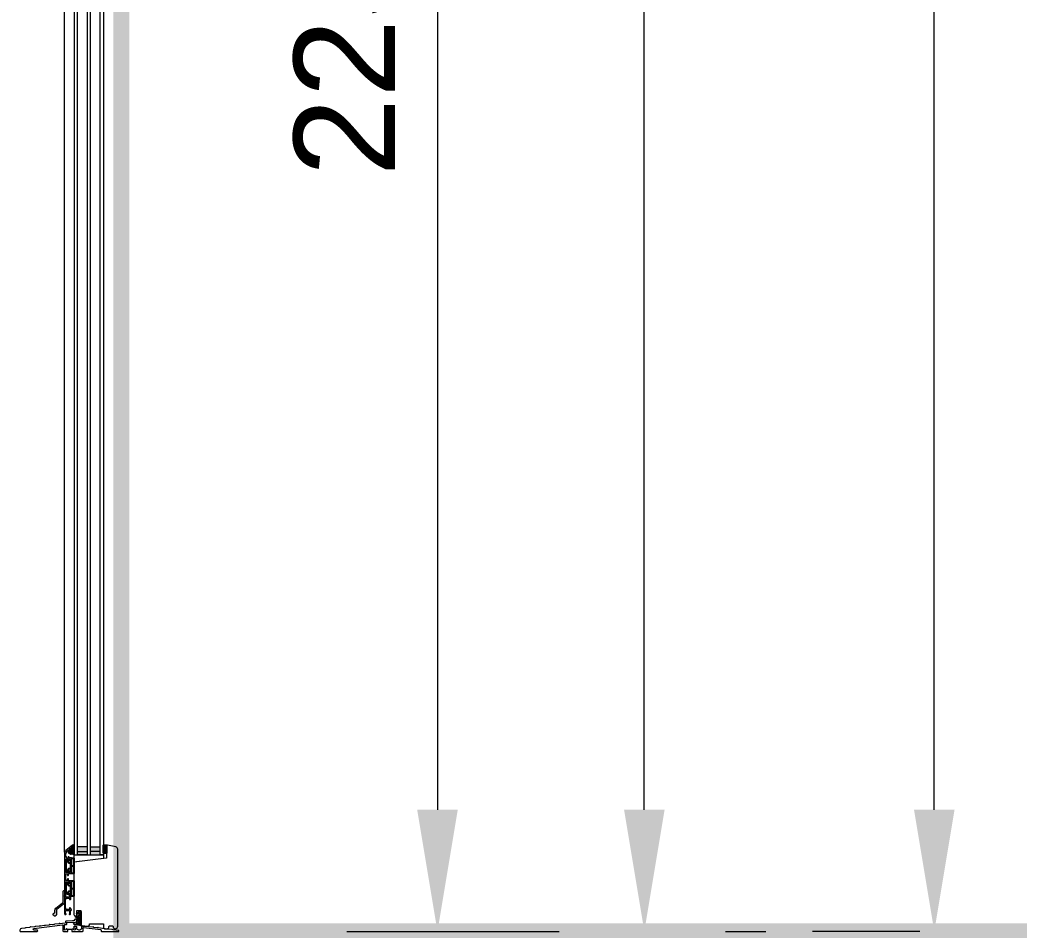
# Model space of a CAD drawing. Header units: inches. Extents: x -48459 to 205009, y 10398 to 54474.
# Drawn here: x 88844 to 90076, y 47976 to 49098 of the extents above; entities that cross this region are included whole.
import ezdxf

# ---------------------------------------------------------------- set-up
doc = ezdxf.new("R2010")
doc.units = ezdxf.units.IN
doc.header["$MEASUREMENT"] = 0
for name, color, linetype in [('10-095_Xref_Sections$0$1', 7, 'Continuous'), ('10-095_Xref_Sections$0$SKR', 6, 'Continuous'), ('AR-backround', 9, 'Continuous'), ('AR-PROJECT-DIMS', 8, 'Continuous'), ('QSS EXIST WINDOW', 8, 'Continuous')]:
    doc.layers.add(name, color=color, linetype=linetype)
doc.layers.add('AIRTIGHTNESS-LINE', color=7, linetype='Continuous', true_color=0x3239f5)
doc.styles.add('MS_1.50_2.5mm', font='arial.ttf', dxfattribs={"height": 125})
doc.dimstyles.new('MS_1.50_2.5mm', dxfattribs={"dimtxt": 125, "dimasz": 150, "dimexe": 150, "dimexo": 100, "dimgap": 50, "dimtad": 1, "dimtoh": 1, "dimdec": 0, "dimdsep": 46, "dimtxsty": 'MS_1.50_2.5mm', "dimcen": 150, "dimclre": 256, "dimclrt": 4, "dimadec": 0, "dimazin": 0, "dimtfac": 1, "dimtdec": 0, "dimtix": 1, "dimtmove": 2, "dimatfit": 2, "dimfxl": 1, "dimlwd": 18, "dimlwe": 18, "dimarcsym": 0})

# ---------------------------------------------------------------- blocks, each defined once
blk = doc.blocks.new('*D214')
at = {"layer": 'AR-PROJECT-DIMS', "lineweight": 18, "transparency": 16777216}
for p, q in [((89714.3, 50674.2), (89764.3, 50674.2)), ((89714.3, 47974.2), (89764.3, 47974.2))]:
    blk.add_line(p, q, dxfattribs=at)
at = {"layer": 'AR-PROJECT-DIMS', "color": 0, "lineweight": 18, "transparency": 16777216}
blk.add_line((89614.3, 48124.2), (89614.3, 50524.2), dxfattribs=at)
at = {"layer": 'AR-PROJECT-DIMS', "color": 0, "transparency": 16777216}
for points in [[(89589.3, 50524.2), (89639.3, 50524.2), (89614.3, 50674.2)], [(89589.3, 48124.2), (89639.3, 48124.2), (89614.3, 47974.2)]]:
    blk.add_solid(points, dxfattribs=at)
at = {"layer": 'Defpoints', "color": 0, "transparency": 16777216}
for p in [(89614.3, 50674.2), (89614.3, 50674.2), (89614.3, 47974.2)]:
    blk.add_point(p, dxfattribs=at)
at = {"layer": 'AR-PROJECT-DIMS', "color": 4, "transparency": 16777216, "insert": (89500.4, 49324.2), "char_height": 125, "attachment_point": 5, "rotation": 90, "style": 'MS_1.50_2.5mm'}
blk.add_mtext('2700', dxfattribs=at)
blk = doc.blocks.new('*D215')
at = {"layer": 'AR-PROJECT-DIMS', "lineweight": 18, "transparency": 16777216}
for p, q in [((89953.9, 51049.2), (89821.9, 51049.2)), ((89953.9, 47974.2), (89821.9, 47974.2))]:
    blk.add_line(p, q, dxfattribs=at)
at = {"layer": 'AR-PROJECT-DIMS', "color": 0, "lineweight": 18, "transparency": 16777216}
blk.add_line((89971.9, 48124.2), (89971.9, 50899.2), dxfattribs=at)
at = {"layer": 'AR-PROJECT-DIMS', "color": 0, "transparency": 16777216}
for points in [[(89946.9, 50899.2), (89996.9, 50899.2), (89971.9, 51049.2)], [(89946.9, 48124.2), (89996.9, 48124.2), (89971.9, 47974.2)]]:
    blk.add_solid(points, dxfattribs=at)
at = {"layer": 'Defpoints', "color": 0, "transparency": 16777216}
for p in [(89971.9, 51049.2), (90053.9, 51049.2), (90053.9, 47974.2)]:
    blk.add_point(p, dxfattribs=at)
at = {"layer": 'AR-PROJECT-DIMS', "color": 4, "transparency": 16777216, "insert": (89858, 49511.7), "char_height": 125, "attachment_point": 5, "rotation": 90, "style": 'MS_1.50_2.5mm'}
blk.add_mtext('3075', dxfattribs=at)
blk = doc.blocks.new('*D216')
at = {"layer": 'AR-PROJECT-DIMS', "lineweight": 18, "transparency": 16777216}
for p, q in [((89247.6, 50224.2), (89509.2, 50224.2)), ((89247.6, 47974.2), (89509.2, 47974.2))]:
    blk.add_line(p, q, dxfattribs=at)
at = {"layer": 'AR-PROJECT-DIMS', "color": 0, "lineweight": 18, "transparency": 16777216}
blk.add_line((89359.2, 50074.2), (89359.2, 48124.2), dxfattribs=at)
at = {"layer": 'AR-PROJECT-DIMS', "color": 0, "transparency": 16777216}
for points in [[(89334.2, 50074.2), (89384.2, 50074.2), (89359.2, 50224.2)], [(89334.2, 48124.2), (89384.2, 48124.2), (89359.2, 47974.2)]]:
    blk.add_solid(points, dxfattribs=at)
at = {"layer": 'Defpoints', "color": 0, "transparency": 16777216}
for p in [(89147.6, 50224.2), (89147.6, 47974.2), (89359.2, 47974.2)]:
    blk.add_point(p, dxfattribs=at)
at = {"layer": 'AR-PROJECT-DIMS', "color": 4, "transparency": 16777216, "insert": (89245.4, 49099.2), "char_height": 125, "attachment_point": 5, "rotation": 90, "style": 'MS_1.50_2.5mm'}
blk.add_mtext('2250', dxfattribs=at)
blk = doc.blocks.new('10-095_Xref_Sections$0$3719')
at = {"layer": '10-095_Xref_Sections$0$1'}
blk.add_line((0, 3), (0, 0), dxfattribs=at)
blk.add_lwpolyline([(-9.4, 3), (-9.4, 0), (9.4, 0), (9.4, 3)], close=True, dxfattribs=at)
blk.add_lwpolyline([(4.3, 3.9, -0.414214), (3.7, 4.4), (3.7, 6.4, -0.43286), (5.1, 7.7, -0.228005), (5.7, 7.4), (6.2, 6.7, -0.180307), (6.5, 5.3, 0.612104), (6.8, 5.2), (7.9, 5.7, 0.388879), (7.9, 6), (6.6, 8.9, 0.291473), (5.2, 9.8), (-5.2, 9.8, 0.291473), (-6.6, 8.9), (-7.9, 6, 0.388879), (-7.9, 5.7), (-6.8, 5.2, 0.612104), (-6.5, 5.3, -0.180307), (-6.2, 6.7), (-5.7, 7.4, -0.228005), (-5.1, 7.7, -0.43286), (-3.8, 6.4), (-3.8, 4.4, -0.414214), (-4.3, 3.9)], format="xyb", dxfattribs=at)
blk.add_lwpolyline([(7, 3), (6.8, 3.9), (-6.8, 3.9), (-7, 3)], dxfattribs=at)
blk = doc.blocks.new('10-095_Xref_Sections$0$0-7015')
at = {"layer": '10-095_Xref_Sections$0$SKR'}
blk.add_hatch(color=8, dxfattribs=at).paths.add_polyline_path([(4, 0), (4, 10), (0, 10), (0, 0)])
at = {"layer": '10-095_Xref_Sections$0$1'}
blk.add_lwpolyline([(4, 0), (4, 10), (0, 10), (0, 0)], close=True, dxfattribs=at)
blk = doc.blocks.new('10-095_Xref_Sections$0$0-8577')
at = {"layer": '10-095_Xref_Sections$0$SKR'}
h = blk.add_hatch(color=8, dxfattribs=at)
h.paths.add_polyline_path([(6.3, 5.4, 0.414214), (5.3, 6.4), (4.9, 6.4, 0.207979), (4.6, 6.3), (2.7, 3.9, -0.070255), (2.6, 3.9), (1.4, 3.1, 0.8435), (1.5, 2.7), (2.6, 3, 0.162392), (4.3, 4.2, -0.776926), (4.7, 4.1), (4.5, 1.4, -0.417663), (2.9, 0), (0, 0), (0, -0.1, 0.395204), (0.9, -1.1), (4.5, -1.1, -0.381979), (4.8, -1.4), (4.8, -3), (5.1, -9.7), (5.1, -9.7), (6.3, -10.3)])
h.paths.add_polyline_path([(3.8, -3.7, -0.071654), (4.8, -3), (4.8, -1.4, 0.377233), (4.5, -1.1), (0.9, -1.1, -0.395894), (0, -0.1), (0, 0), (-0.1, 0, 0.420356), (-0.2, -0.1, 0.387893), (0.9, -1.3), (3.9, -1.3, -0.711832), (4, -1.8, 0.06126), (2.8, -2.8, 0.086059), (1.9, -4.1, 0.248856), (2, -5.6, -0.835559), (1.9, -5.6, 0.60246), (1.3, -5.9), (1.3, -9.2, 0.188277), (1.6, -9.8), (2.1, -10.5, 0.197383), (2.8, -10.8), (3.2, -10.8, -0.050447), (3.3, -10.8), (6.2, -11.6, 0.622259), (6.5, -11.3, -0.102153), (6.3, -10.5), (6.3, -10.3), (5.1, -9.7), (3.2, -9.6, -0.550436), (3, -9.3, 0.211771), (3.5, -5.5, -0.112486), (3.5, -4.2, -0.163583)])
at = {"layer": '10-095_Xref_Sections$0$1'}
for points in [[(3, -9.3, 0.550436), (3.2, -9.6), (5.1, -9.7), (6.3, -10.3), (6.3, -10.5, 0.102153), (6.5, -11.3, -0.622259), (6.2, -11.6), (3.3, -10.8, 0.050447), (3.2, -10.8), (2.8, -10.8, -0.197383), (2.1, -10.5), (1.6, -9.8, -0.188277), (1.3, -9.2), (1.3, -5.9, -0.60246), (1.9, -5.6, 0.835559), (2, -5.6, -0.248856), (1.9, -4.1, -0.086059), (2.8, -2.8, -0.06126), (4, -1.8, 0.711832), (3.9, -1.3), (0.9, -1.3, -0.387893), (-0.2, -0.1, -0.420356), (-0.1, 0), (0, 0), (0, -0.1, 0.395204), (0.9, -1.1), (4.5, -1.1, -0.381979), (4.8, -1.4), (4.8, -3, 0.071654), (3.8, -3.7, 0.163583), (3.5, -4.2, 0.112486), (3.5, -5.5, -0.211771)], [(6.3, 5.4), (6.3, -10.3), (5.1, -9.7), (5.1, -9.7), (4.8, -1.4, 0.381979), (4.5, -1.1), (0.9, -1.1, -0.395204), (0, -0.1), (0, 0), (2.9, 0, 0.417663), (4.5, 1.4), (4.7, 4.1, 0.773489), (4.3, 4.2, -0.162392), (2.6, 3), (1.5, 2.7, -0.8435), (1.4, 3.1), (2.6, 3.9, 0.070255), (2.7, 3.9), (4.6, 6.3, -0.207979), (4.9, 6.4), (5.3, 6.4, -0.414214)]]:
    blk.add_lwpolyline(points, format="xyb", close=True, dxfattribs=at)
blk = doc.blocks.new('10-095_Xref_Sections$0$0-9494')
at = {"layer": '10-095_Xref_Sections$0$SKR'}
h = blk.add_hatch(color=8, dxfattribs=at)
h.paths.add_polyline_path([(2.9, 2.7), (2.4, 2.7, -0.414214), (1.4, 3.7), (1.4, 7.7, -0.414214), (2.4, 8.7), (3, 8.7), (3, 9.2, 0.001268), (3, 9.2, 0.233167), (2.8, 9.6), (2.1, 10.2, 0.113307), (1.8, 10.3, -0.363964), (1, 11.4), (1, 11.5, 1), (0, 11.5), (0, 10.3, 0.15865), (0.2, 9.7), (0.8, 8.8, -0.181533), (0.9, 8.6), (0.9, 7), (0.8, 8.4, 1.490394), (0, 8.5), (0.6, 5.6, -0.224772), (0.8, 5.3), (0.8, 4.3, -0.02049), (0.5, 3.6), (0, 0.8, 1.097571), (0.8, 0.7), (1, 1.6, -0.606269), (1.5, 2.2), (2.7, 1.6, 0.757758), (3, 1.9)])
h.paths.add_polyline_path([(5.9, 3.8, 0.256885), (6, 4), (6, 5), (6.2, 5, 0.265117), (6.2, 5.6), (6, 5.6), (6, 6.5, 0.256885), (5.9, 6.7), (4.5, 7.6, 0.591235), (4.1, 7.4), (4.1, 7.2), (3.2, 7.3, -0.338897), (3, 7.6), (3, 8.7), (2.4, 8.7, 0.414214), (1.4, 7.7), (1.4, 3.7, 0.414214), (2.4, 2.7), (2.9, 2.7), (2.9, 3, -0.414214), (3.2, 3.3), (4.1, 3.4), (4.1, 3.1, 0.591235), (4.5, 2.9)])
h.paths.add_polyline_path([(3.1, 4.6), (3.1, 6, -0.414214), (3.4, 6.3), (4.7, 6.3, -0.351472), (5.1, 6), (5.1, 4.6, -0.351472), (4.7, 4.3), (3.4, 4.3, -0.414214)], flags=16)
h.paths.add_polyline_path([(2, 7.1, -1), (2.4, 7.1, -1)], flags=16)
at = {"layer": '10-095_Xref_Sections$0$1'}
for points in [[(1, 11.4, 0.363964), (1.8, 10.3, -0.113307), (2.1, 10.2), (2.8, 9.6, -0.233167), (3, 9.2, -0.001268), (3, 9.2), (3, 8.7), (2.4, 8.7, 0.414214), (1.4, 7.7), (1.4, 3.7, 0.414214), (2.4, 2.7), (2.9, 2.7), (3, 1.9, -0.757758), (2.7, 1.6), (1.5, 2.2, 0.606269), (1, 1.6), (0.8, 0.7, -1.097571), (0, 0.8), (0.5, 3.6, 0.02049), (0.8, 4.3), (0.8, 5.3, 0.224772), (0.6, 5.6), (0, 8.5, -1.490394), (0.8, 8.4), (0.9, 7), (0.9, 8.6, 0.181533), (0.8, 8.8), (0.2, 9.7, -0.15865), (0, 10.3), (0, 11.5, -1), (1, 11.5)], [(4.1, 7.2), (4.1, 7.4, -0.591235), (4.5, 7.6), (5.9, 6.7, -0.256885), (6, 6.5), (6, 5.6), (6.2, 5.6, -0.265117), (6.2, 5), (6, 5), (6, 4, -0.256885), (5.9, 3.8), (4.5, 2.9, -0.591235), (4.1, 3.1), (4.1, 3.4), (3.2, 3.3, 0.414214), (2.9, 3), (2.9, 2.7), (2.4, 2.7, -0.414214), (1.4, 3.7), (1.4, 7.7, -0.414214), (2.4, 8.7), (3, 8.7), (3, 7.6, 0.338897), (3.2, 7.3)], [(3.4, 4.3, -0.414214), (3.1, 4.6), (3.1, 6, -0.414214), (3.4, 6.3), (4.7, 6.3, -0.351472), (5.1, 6), (5.1, 4.6, -0.351472), (4.7, 4.3)]]:
    blk.add_lwpolyline(points, format="xyb", close=True, dxfattribs=at)
blk.add_circle((2.2, 7.1), 0.201, dxfattribs=at)
blk = doc.blocks.new('A$C6A5B150D')
at = {"layer": 'QSS EXIST WINDOW', "lineweight": 13}
for points in [[(17.3, 4.1), (52.4, 8.4, -0.450467), (53, 7.9), (53, 0.9, 0.414214), (53.5, 0.4), (58.8, 0.4, 0.414214), (59, 0.6, -0.414214), (59.2, 0.8), (59.2, 2.8), (58.4, 2.8, -0.414214), (58.2, 3), (58.2, 3.2, 1), (56.8, 3.2), (56.8, 2.8, -1), (54.8, 2.8), (54.8, 8.1, -0.378866), (55.4, 8.8), (57.2, 9, 0.378866), (57.8, 9.7), (57.8, 11.4, -0.267949), (58.1, 11.9), (65.4, 11.4, -0.131652), (65.6, 11.5), (67.5, 11.5, -0.414214), (68.2, 10.8), (68.2, 11.4, -0.414214), (67.5, 10.7), (66.9, 10.7, 1), (66.9, 8.9), (69.3, 8.9, 0.414214), (70, 9.6), (70, 14.3, 0.414214), (69, 15.3), (68, 15.3, 0.414214), (67, 14.3), (67, 13.8, -0.414214), (66.5, 13.3), (65.2, 13.3, 0.131652), (64.8, 13.2), (56.4, 13, 0.267949), (56, 12.3), (56, 11.1, -0.378866), (55.6, 10.6), (49.2, 9.8, -0.198912), (49, 9.9), (48.6, 10.2, 0.414214), (48.3, 10.1), (48, 9.7, -0.198912), (47.9, 9.6), (43.2, 9.1, -0.198912), (43.1, 9.1), (42.7, 9.5, 0.414214), (42.4, 9.4), (42.1, 9, -0.198912), (41.9, 8.9), (37.3, 8.3, -0.198912), (37.1, 8.4), (36.7, 8.7, 0.414214), (36.4, 8.7), (36.1, 8.3, -0.198912), (36, 8.2), (31.3, 7.6, -0.198912), (31.2, 7.7), (30.8, 8, 0.414214), (30.5, 8), (30.1, 7.5, -0.198912), (30, 7.5), (25.4, 6.9, -0.198912), (25.2, 6.9), (24.8, 7.3, 0.414214), (24.5, 7.2), (24.2, 6.8, -0.198912), (24.1, 6.7), (19.4, 6.2, -0.198912), (19.3, 6.2), (18.8, 6.5, 0.414214), (18.6, 6.5), (18.2, 6.1, -0.198912), (18.1, 6), (13.5, 5.4, -0.198912), (13.3, 5.5), (12.9, 5.8, 0.414214), (12.6, 5.8), (12.3, 5.3, -0.198912), (12.1, 5.3), (7.5, 4.7, -0.198912), (7.4, 4.7), (6.9, 5.1, 0.414214), (6.7, 5), (6.3, 4.6, -0.198912), (6.2, 4.5), (1.8, 4, 0.378866), (0, 2), (0, 0.6, 0.414214), (0.2, 0.4), (21.3, 0.4, 1), (21.3, 1.9), (17.4, 1.9, -0.940706)], [(59.2, 2.8), (58.4, 2.8, -0.414214), (58.2, 3), (58.2, 3.2, 1), (56.8, 3.2), (56.8, 2.8, -1), (54.8, 2.8), (54.8, 8.1, -0.378866), (55.4, 8.8), (57.2, 9, 0.378866), (57.8, 9.7), (57.8, 11.4, -0.267949), (58.1, 11.9), (65.4, 11.4, -0.131652), (65.6, 11.5), (67.5, 11.5, -0.414214), (68.2, 10.8), (68.2, 11.4, -0.414214), (67.5, 10.7), (66.9, 10.7, 1), (66.9, 8.9), (69.3, 8.9, 0.50374), (69.3, 6.4), (66.9, 6.4, 1), (66.9, 4.6), (67.7, 4.6, -0.414214), (68.2, 4.1), (68.2, 2.8, -1), (66.2, 2.8), (66.2, 3.2, 1), (64.8, 3.2), (64.8, 3, -0.414214), (64.6, 2.8), (63.8, 2.8)], [(76.8, 7.1, 0.450467), (76, 6.4), (76, 5.9, -0.94614), (70, 3.9), (70, 5.7, 0.414214), (69.3, 6.4), (66.9, 6.4, 1), (66.9, 4.6), (67.7, 4.6, -0.414214), (68.2, 4.1), (68.2, 2.8, -1), (66.2, 2.8), (66.2, 3.2, 1), (64.8, 3.2), (64.8, 3, -0.414214), (64.6, 2.8), (63.8, 2.8), (63.8, 0.8, -0.414214), (64, 0.6, 0.414214), (64.2, 0.4), (77.3, 0.4, 0.414214), (77.8, 0.9), (77.8, 4.6, -0.450467), (78.4, 5.1), (99.6, 2.5, -0.378866), (100, 2), (100, 0.9, 0.414214), (100.5, 0.4), (121.7, 0.4, 0.414214), (122, 0.7), (122, 1.3, 0.378866), (121.8, 1.5), (114.8, 2.4, -0.198912), (114.7, 2.5), (114.3, 2.9, 0.414214), (114.1, 2.9), (113.6, 2.6, -0.198912), (113.5, 2.6), (108.8, 3.1, -0.198912), (108.7, 3.2), (108.4, 3.6, 0.414214), (108.1, 3.7), (107.7, 3.3, -0.198912), (107.5, 3.3), (102.9, 3.9, -0.198912), (102.8, 3.9), (102.4, 4.4, 0.414214), (102.1, 4.4), (101.7, 4.1, -0.198912), (101.6, 4), (96.9, 4.6, -0.198912), (96.8, 4.7), (96.5, 5.1, 0.414214), (96.2, 5.1), (95.8, 4.8, -0.198912), (95.6, 4.8), (91, 5.3, -0.198912), (90.8, 5.4), (90.5, 5.8, 0.414214), (90.2, 5.9), (89.8, 5.5, -0.198912), (89.7, 5.5), (85, 6.1, -0.198912), (84.9, 6.1), (84.6, 6.6, 0.414214), (84.3, 6.6), (83.9, 6.3, -0.198912), (83.7, 6.2), (76.8, 7.1)]]:
    blk.add_lwpolyline(points, format="xyb", close=True, dxfattribs=at)

msp = doc.modelspace()

# ---------------------------------------------------------------- hatches: boundary and pattern name
at = {"layer": 'AIRTIGHTNESS-LINE'}
h = msp.add_hatch(color=256, dxfattribs=at)
h.dxf.hatch_style = 1
h.paths.add_polyline_path([(90979.4, 50234.2), (90739.3, 50234.2), (90739.3, 51059.2), (89199.4, 51059.2), (89199.4, 50234.2), (88959.3, 50234.2), (88959.3, 47964.2), (90979.4, 47964.2)])
h.paths.add_polyline_path([(89219.4, 50214.2), (89219.4, 51039.2), (90719.3, 51039.2), (90719.3, 50214.2), (90959.4, 50214.2), (90959.4, 47984.2), (88979.3, 47984.2), (88979.3, 50214.2)], flags=16)
at = {"layer": 'QSS EXIST WINDOW', "lineweight": 13}
for points in [[(88906, 47995, 0.414214), (88906.7, 47995.7), (88906.7, 47996.3, 0.490362), (88906.4, 47996.5), (88906.6, 47996.8, 0.689457), (88906.4, 47997.1), (88906.6, 47997.5, 0.689457), (88906.4, 47997.8), (88906.6, 47998.1, 0.689457), (88906.4, 47998.4), (88906.6, 47998.7, 0.6894), (88906.4, 47999), (88906.4, 47999.6, -0.414214), (88906.9, 48000.1), (88907.3, 48000.1, 1.064712), (88907.2, 48001.3, -0.451416), (88907, 48001.5), (88907, 48002.1, 0.414214), (88906, 48003.1), (88905.8, 48003.1, 0.812836), (88905.6, 48002.5, -0.298217), (88905.8, 48002.3), (88905.8, 48001.5, -0.414214), (88905.6, 48001.3), (88901.1, 48001.3, -0.414214), (88900.6, 48001.8), (88900.6, 48002.3, -0.298218), (88900.7, 48002.5, 0.654656), (88900.7, 48003.1, -0.298218), (88900.6, 48003.3), (88900.6, 48013.1, -0.298218), (88900.7, 48013.3, 0.654656), (88900.7, 48013.9, -0.298218), (88900.6, 48014.1), (88900.6, 48014.6, -0.414214), (88901.1, 48015.1), (88905.6, 48015.1, -0.414214), (88905.8, 48014.9), (88905.8, 48014.1, -0.298217), (88905.6, 48013.9, 0.812836), (88905.8, 48013.3), (88906, 48013.3, 0.414214), (88907, 48014.3), (88907, 48017.4, -0.414214), (88907.2, 48017.6), (88907.7, 48017.6, 0.414214), (88907.9, 48017.8), (88907.9, 48019.4, 0.339454), (88907.5, 48019.9), (88906.9, 48020.1, 0.065544), (88906.8, 48020.1), (88906, 48020.1, 0.267949), (88905.8, 48020), (88905.3, 48019.1, 0.131652), (88905.3, 48019), (88905.3, 48016.7, -0.414214), (88905.1, 48016.5), (88901.3, 48016.5, -0.414214), (88900.8, 48017), (88900.8, 48034.9, -0.414214), (88901.3, 48035.4), (88905, 48035.4, -0.267949), (88905.2, 48035.3), (88905.8, 48034.2, 0.267949), (88906, 48034.1), (88906.8, 48034.1, 0.065544), (88906.9, 48034.1), (88907.5, 48034.3, 0.339454), (88907.9, 48034.7), (88907.9, 48036.1, 0.414214), (88907.4, 48036.6), (88904.5, 48036.6, -0.414214), (88904.3, 48036.8), (88904.3, 48038.1, 0.414214), (88903.3, 48039.1), (88903.1, 48039.1, 0.812836), (88902.9, 48038.5, -0.298217), (88903.1, 48038.4), (88903.1, 48037, -0.414214), (88902.9, 48036.8), (88901.3, 48036.8, -0.414214), (88900.8, 48037.3), (88900.8, 48038.4, -0.298217), (88900.9, 48038.5, 0.654654), (88900.9, 48039.1, -0.298217), (88900.8, 48039.3), (88900.8, 48042.9, -0.298219), (88900.9, 48043.1, 0.65466), (88900.9, 48043.7, -0.298219), (88900.8, 48043.8), (88900.8, 48044.8, -0.414214), (88901.3, 48045.3), (88902.9, 48045.3, -0.414214), (88903.1, 48045.1), (88903.1, 48043.8, -0.298217), (88902.9, 48043.7, 0.812836), (88903.1, 48043.1), (88903.3, 48043.1, 0.414214), (88904.3, 48044.1), (88904.3, 48045.4, -0.414214), (88904.5, 48045.6), (88907.4, 48045.6, 0.414214), (88907.9, 48046.1), (88907.9, 48047.4, 0.339454), (88907.5, 48047.9), (88906.9, 48048.1, 0.065544), (88906.8, 48048.1), (88906, 48048.1, 0.267949), (88905.8, 48048), (88905.2, 48046.9, -0.267949), (88905, 48046.8), (88901.3, 48046.8, -0.414214), (88900.8, 48047.3), (88900.8, 48062.7, -0.414214), (88901.3, 48063.2), (88905.1, 48063.2, -0.267949), (88905.3, 48063.1), (88905.8, 48062.2, 0.267949), (88906, 48062.1), (88906.8, 48062.1, 0.065544), (88906.9, 48062.1), (88907.5, 48062.3, 0.339454), (88907.9, 48062.7), (88907.9, 48064.4, 0.414214), (88907.4, 48064.9), (88905.1, 48064.9, -0.414214), (88904.9, 48065.1), (88904.9, 48065.4, 0.414214), (88904.2, 48066.1), (88904, 48066.1, 0.720759), (88903.8, 48065.6, -0.236068), (88903.9, 48065.4), (88903.9, 48064.8, -0.414214), (88903.7, 48064.6), (88902, 48064.6, -0.414214), (88901.8, 48064.8), (88901.8, 48065.4, -0.236068), (88901.8, 48065.6, 0.941844), (88901.5, 48066.1, -0.577398), (88900.8, 48066.5), (88900.8, 48070.6, -0.577376), (88901.5, 48071, 0.941813), (88901.8, 48071.5, -0.236068), (88901.8, 48071.7), (88901.8, 48072.3, -0.230868), (88901.8, 48072.5), (88903.5, 48073.8, -0.624869), (88903.9, 48073.7), (88903.9, 48071.7, -0.236068), (88903.8, 48071.5, 0.720759), (88904, 48071), (88904.3, 48071, -0.167343), (88904.4, 48071), (88906.2, 48069.6, 0.624869), (88908.2, 48070.5), (88908.2, 48071.1, 0.414214), (88907.5, 48071.8), (88907.4, 48071.8, 0.414214), (88907.2, 48071.6), (88907.2, 48070.5, -0.624869), (88906.8, 48070.3), (88904.9, 48071.8, -0.230868), (88904.9, 48072), (88904.9, 48075, -0.230868), (88904.9, 48075.2), (88906.8, 48076.6, -0.624869), (88907.2, 48076.5), (88907.2, 48076, 0.414214), (88907.4, 48075.8), (88907.5, 48075.8, 0.414214), (88908.2, 48076.5), (88908.2, 48077.8, -0.230868), (88908.2, 48078), (88910, 48079.3, 0.230868), (88910.2, 48079.7), (88910.2, 48080, 0.624869), (88909.3, 48080.4), (88900.7, 48073.7, 0.230868), (88900.7, 48073.5), (88900.7, 48073.3, -0.414214), (88900.5, 48073.1), (88900.1, 48073.1, 0.167343), (88900, 48073.1), (88899.5, 48072.7, 0.230868), (88899.2, 48072), (88899.2, 47996, 0.414214), (88900.2, 47995), (88900.6, 47995, 0.414214), (88901.3, 47995.7), (88901.3, 47995.8, 0.414214), (88901.1, 47996), (88900.8, 47996, -0.414214), (88900.6, 47996.2), (88900.6, 47999.3, -0.414214), (88901.1, 47999.8), (88905, 47999.8, -0.414214), (88905.5, 47999.3), (88905.5, 47996.2, -0.414214), (88905.3, 47996), (88905, 47996, 0.414214), (88904.8, 47995.8), (88904.8, 47995.7, 0.414214), (88905.5, 47995)], [(88888.6, 48002.7), (88896.9, 48009.2, 0.244698), (88897.4, 48010), (88897.4, 48023, -0.414214), (88898.9, 48024.5), (88899, 48024.5, -0.414214), (88899.2, 48024.3), (88899.2, 48018.4), (88898.8, 48018), (88899.2, 48017.6), (88899.2, 48010, -0.244698), (88898, 48007.7), (88889.6, 48001.3, 0.244698), (88889.2, 48000.4), (88889.2, 47995, -2.596254), (88887.4, 47997), (88887.4, 48000.4, -0.244698)]]:
    msp.add_hatch(color=256, dxfattribs=at).paths.add_polyline_path(points)
h = msp.add_hatch(color=256, dxfattribs=at)
h.paths.add_polyline_path([(88915.2, 48072.5), (88927.2, 48072.5), (88927.2, 48068.5), (88915.2, 48068.5)])
h.paths.add_polyline_path([(88915.2, 48078.5), (88927.2, 48078.5), (88927.2, 48072.5), (88915.2, 48072.5)])
h.paths.add_polyline_path([(88931.2, 48078.5), (88943.2, 48078.5), (88943.2, 48072.5), (88931.2, 48072.5)])
h.paths.add_polyline_path([(88931.2, 48072.5), (88943.2, 48072.5), (88943.2, 48068.5), (88931.2, 48068.5)])

# ---------------------------------------------------------------- linework, layer by layer
at = {"layer": 'AR-backround', "lineweight": 13}
for points in [[(88911.2, 50068.7), (88911.2, 48068.5), (88915.2, 48068.5), (88915.2, 50068.7)], [(88927.2, 50068.7), (88927.2, 48068.5), (88931.2, 48068.5), (88931.2, 50068.7)], [(88947.2, 50068.7), (88947.2, 48068.5), (88943.2, 48068.5), (88943.2, 50068.7)]]:
    msp.add_lwpolyline(points, dxfattribs=at)
at = {"layer": 'QSS EXIST WINDOW', "lineweight": 13}
for p, q in [((88899.2, 48072), (88899.2, 50065.2)), ((88927.2, 48078.5), (88915.2, 48078.5)), ((88931.2, 48078.5), (88943.2, 48078.5)), ((88915.2, 48072.5), (88927.2, 48072.5)), ((88927.2, 48068.5), (88915.2, 48068.5)), ((88943.2, 48072.5), (88931.2, 48072.5)), ((88931.2, 48068.5), (88943.2, 48068.5))]:
    msp.add_line(p, q, dxfattribs=at)
for points in [[(88905, 47996, 0.414214), (88904.8, 47995.8), (88904.8, 47995.7, 0.414214), (88905.5, 47995), (88906, 47995, 0.414214), (88906.7, 47995.7), (88906.7, 47995.7), (88906.7, 47996.3, 0.490362), (88906.4, 47996.5), (88906.6, 47996.8, 0.689457), (88906.4, 47997.1), (88906.6, 47997.5, 0.689457), (88906.4, 47997.8), (88906.6, 47998.1, 0.689457), (88906.4, 47998.4), (88906.6, 47998.7, 0.6894), (88906.4, 47999), (88906.4, 47999.6, -0.414214), (88906.9, 48000.1), (88907.3, 48000.1, 1.064712), (88907.2, 48001.3, -0.451416), (88907, 48001.5), (88907, 48002.1, 0.414214), (88906, 48003.1), (88905.8, 48003.1, 0.812836), (88905.6, 48002.5, -0.298217), (88905.8, 48002.3), (88905.8, 48001.5, -0.414214), (88905.6, 48001.3), (88901.1, 48001.3, -0.414214), (88900.6, 48001.8), (88900.6, 48002.3, -0.298218), (88900.7, 48002.5, 0.654656), (88900.7, 48003.1, -0.298218), (88900.6, 48003.3), (88900.6, 48013.1, -0.298218), (88900.7, 48013.3, 0.654656), (88900.7, 48013.9, -0.298218), (88900.6, 48014.1), (88900.6, 48014.6, -0.414214), (88901.1, 48015.1), (88905.6, 48015.1, -0.414214), (88905.8, 48014.9), (88905.8, 48014.1, -0.298217), (88905.6, 48013.9, 0.812836), (88905.8, 48013.3), (88906, 48013.3, 0.414214), (88907, 48014.3), (88907, 48017.4, -0.414214), (88907.2, 48017.6), (88907.7, 48017.6, 0.414214), (88907.9, 48017.8), (88907.9, 48019.4, 0.339454), (88907.5, 48019.9), (88906.9, 48020.1, 0.065544), (88906.8, 48020.1), (88906, 48020.1, 0.267949), (88905.8, 48020), (88905.3, 48019.1, 0.131652), (88905.3, 48019), (88905.3, 48016.7, -0.414214), (88905.1, 48016.5), (88901.3, 48016.5, -0.414214), (88900.8, 48017), (88900.8, 48034.9, -0.414214), (88901.3, 48035.4), (88905, 48035.4, -0.267949), (88905.2, 48035.3), (88905.8, 48034.2, 0.267949), (88906, 48034.1), (88906.8, 48034.1, 0.065544), (88906.9, 48034.1), (88907.5, 48034.3, 0.339454), (88907.9, 48034.7), (88907.9, 48036.1, 0.414214), (88907.4, 48036.6), (88904.5, 48036.6, -0.414214), (88904.3, 48036.8), (88904.3, 48038.1, 0.414214), (88903.3, 48039.1), (88903.1, 48039.1, 0.812836), (88902.9, 48038.5, -0.298217), (88903.1, 48038.4), (88903.1, 48037, -0.414214), (88902.9, 48036.8), (88901.3, 48036.8, -0.414214), (88900.8, 48037.3), (88900.8, 48038.4, -0.298217), (88900.9, 48038.5, 0.654654), (88900.9, 48039.1, -0.298217), (88900.8, 48039.3), (88900.8, 48042.9, -0.298219), (88900.9, 48043.1, 0.65466), (88900.9, 48043.7, -0.298219), (88900.8, 48043.8), (88900.8, 48044.8, -0.414214), (88901.3, 48045.3), (88902.9, 48045.3), (88902.9, 48045.3, -0.414214), (88903.1, 48045.1), (88903.1, 48043.8, -0.298217), (88902.9, 48043.7, 0.812836), (88903.1, 48043.1), (88903.3, 48043.1, 0.414214), (88904.3, 48044.1), (88904.3, 48045.4, -0.414214), (88904.5, 48045.6), (88907.4, 48045.6, 0.414214), (88907.9, 48046.1), (88907.9, 48047.4, 0.339454), (88907.5, 48047.9), (88906.9, 48048.1, 0.065544), (88906.8, 48048.1), (88906, 48048.1, 0.267949), (88905.8, 48048), (88905.2, 48046.9, -0.267949), (88905, 48046.8), (88901.3, 48046.8, -0.414214), (88900.8, 48047.3), (88900.8, 48062.7, -0.414214), (88901.3, 48063.2), (88905.1, 48063.2, -0.267949), (88905.3, 48063.1), (88905.8, 48062.2, 0.267949), (88906, 48062.1), (88906.8, 48062.1, 0.065544), (88906.9, 48062.1), (88907.5, 48062.3, 0.339454), (88907.9, 48062.7), (88907.9, 48064.4, 0.414214), (88907.4, 48064.9), (88905.1, 48064.9, -0.414214), (88904.9, 48065.1), (88904.9, 48065.4, 0.414214), (88904.2, 48066.1), (88904, 48066.1, 0.720759), (88903.8, 48065.6, -0.236068), (88903.9, 48065.4), (88903.9, 48064.8, -0.414214), (88903.7, 48064.6), (88902, 48064.6, -0.414214), (88901.8, 48064.8), (88901.8, 48065.4, -0.236068), (88901.8, 48065.6, 0.941777), (88901.5, 48066.1, -0.577426), (88900.8, 48066.5), (88900.8, 48070.6, -0.577392), (88901.5, 48071, 0.941777), (88901.8, 48071.5, -0.236068), (88901.8, 48071.7), (88901.8, 48072.3, -0.230868), (88901.8, 48072.5), (88903.5, 48073.8, -0.624869), (88903.9, 48073.7), (88903.9, 48071.7, -0.236068), (88903.8, 48071.5, 0.720759), (88904, 48071), (88904.3, 48071, -0.167343), (88904.4, 48071), (88906.2, 48069.6, 0.624869), (88908.2, 48070.5), (88908.2, 48071.1, 0.414214), (88907.5, 48071.8), (88907.4, 48071.8, 0.414214), (88907.2, 48071.6), (88907.2, 48070.5, -0.624869), (88906.8, 48070.3), (88904.9, 48071.8, -0.230868), (88904.9, 48072), (88904.9, 48075, -0.230868), (88904.9, 48075.2), (88906.8, 48076.6, -0.624869), (88907.2, 48076.5), (88907.2, 48076, 0.414214), (88907.4, 48075.8), (88907.5, 48075.8, 0.414214), (88908.2, 48076.5), (88908.2, 48077.8, -0.230868), (88908.2, 48078), (88910, 48079.3, 0.230868), (88910.2, 48079.7), (88910.2, 48080, 0.624869), (88909.3, 48080.4), (88900.7, 48073.7, 0.230868), (88900.7, 48073.5), (88900.7, 48073.3, -0.414214), (88900.5, 48073.1), (88900.1, 48073.1, 0.167343), (88900, 48073.1), (88899.5, 48072.7, 0.230868), (88899.2, 48072), (88899.2, 47996, 0.414214), (88900.2, 47995), (88900.6, 47995, 0.414214), (88901.3, 47995.7), (88901.3, 47995.8, 0.414214), (88901.1, 47996), (88900.8, 47996, -0.414214), (88900.6, 47996.2), (88900.6, 47999.3, -0.414214), (88901.1, 47999.8), (88905, 47999.8, -0.414214), (88905.5, 47999.3), (88905.5, 47996.2, -0.414214), (88905.3, 47996)], [(88914.4, 47993), (88914.4, 48000), (88919.4, 48000), (88919.4, 47982.5, 0.414214), (88921.4, 47980.5), (88928.4, 47980.5, 0.414214), (88929.9, 47982), (88929.9, 47983.5), (88947.2, 47983.5), (88947.2, 47979, 0.414214), (88948.7, 47977.5), (88952.4, 47977.5, 0.414214), (88953.9, 47979), (88953.9, 47979.5, -0.414214), (88955.4, 47981), (88957.9, 47981, -0.414214), (88959.4, 47979.5), (88959.4, 47979, 0.414214), (88960.9, 47977.5), (88961.9, 47977.5, 0.414214), (88964.9, 47980.5), (88964.9, 48075.4, 0.354119), (88962.5, 48078.3), (88952.4, 48080.5, 0.476976), (88951.2, 48079.5), (88951.2, 48064.5), (88910.9, 48059.5), (88910.9, 47995, 0.414214), (88912.9, 47993)], [(88899.2, 48017.6), (88899.2, 48010, -0.244698), (88898, 48007.7), (88889.6, 48001.3, 0.244698), (88889.2, 48000.4), (88889.2, 47995, -2.596254), (88887.4, 47997), (88887.4, 48000.4, -0.244698), (88888.6, 48002.7), (88896.9, 48009.2, 0.244698), (88897.4, 48010), (88897.4, 48023, -0.414214), (88898.9, 48024.5), (88899, 48024.5, -0.414214), (88899.2, 48024.3), (88899.2, 48018.4), (88898.8, 48018)]]:
    msp.add_lwpolyline(points, format="xyb", close=True, dxfattribs=at)
msp.add_lwpolyline([(88947.2, 48064), (88911.2, 48059.6), (88911.2, 48068.5), (88947.2, 48068.5)], close=True, dxfattribs=at)

# ---------------------------------------------------------------- block references
at = {"layer": 'QSS EXIST WINDOW', "lineweight": 13, "xscale": -1}
for name, p in [('10-095_Xref_Sections$0$0-9494', (88911.2, 48068.5)), ('10-095_Xref_Sections$0$0-7015', (88951.2, 48070.5))]:
    msp.add_blockref(name, p, dxfattribs=at)
at = {"layer": 'QSS EXIST WINDOW', "lineweight": 13, "xscale": -1, "rotation": 90}
for p in [(88910.9, 48055.1), (88910.9, 48027.1)]:
    msp.add_blockref('10-095_Xref_Sections$0$3719', p, dxfattribs=at)
at = {"layer": 'QSS EXIST WINDOW', "lineweight": 13}
msp.add_blockref('10-095_Xref_Sections$0$0-8577', (88913.1, 47993), dxfattribs=at)
at = {"layer": 'QSS EXIST WINDOW'}
msp.add_blockref('A$C6A5B150D', (88844.3, 47973.8), dxfattribs=at)
msp.add_blockref('A$C6A5B150D', (88844.3, 47973.8), dxfattribs=at)

# ---------------------------------------------------------------- dimensions: what is measured, and where the dimension line sits
at = {"layer": 'AR-PROJECT-DIMS'}
for p1, p2, distance, picture, middle in [((90053.9, 47974.2), (90053.9, 51049.2), 82, '*D215', (89858, 49511.7)), ((89614.3, 47974.2), (89614.3, 50674.2), 0, '*D214', (89500.4, 49324.2)), ((89147.6, 50224.2), (89147.6, 47974.2), 211.6, '*D216', (89245.4, 49099.2))]:
    dim = msp.add_aligned_dim(p1=p1, p2=p2, distance=distance, dimstyle='MS_1.50_2.5mm', dxfattribs=at)
    dim.commit()
    dim.dimension.update_dxf_attribs({"geometry": picture, "text_midpoint": middle})

doc.saveas('drawing.dxf')
